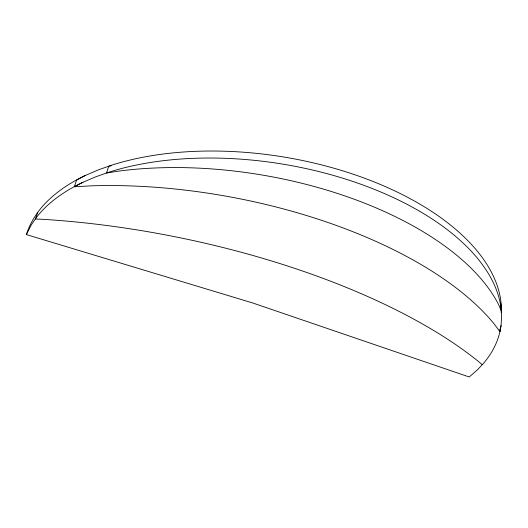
<?xml version="1.0" encoding="UTF-8"?>
<svg xmlns="http://www.w3.org/2000/svg" width="528" height="528" viewBox="0 0 528 528"><rect width="100%" height="100%" fill="white"/><g stroke="black" fill="none" stroke-linecap="round" stroke-linejoin="round"><path stroke-width="0.79" d="M501.316 312.734L500.927 301.613A241.316 127.182 9.2 0 0 358.123 175.903A241.316 127.182 9.2 0 0 112.101 165.02L98.102 169.963L85.226 175.527L76.593 180.055L74.296 186.767L91.859 185.816A321.486 146.533 10.4 0 1 493.792 323.466L499.858 331.571L501.039 325.519L501.6 317.038L501.065 308.299A242.543 126.39 9.2 0 0 357.357 182.998A242.543 126.39 9.2 0 0 109.949 171.844L95.885 176.748L82.962 182.279L74.296 186.767M37.739 212.487L35.363 218.995L42.537 219.292A404.857 158.255 11.1 0 1 478.995 361.904L482.209 364.716M501.039 325.519A242.543 126.39 9.2 0 1 483.648 363.178L477.629 369.633L469.22 376.979L252.615 302.94L26.4 234.597C29.08 225.872 33.607 217.859 39.052 210.573A241.316 127.182 9.2 0 1 85.226 175.527M26.4 234.597L31.172 225.073L36.676 217.094A242.543 126.39 9.2 0 1 82.962 182.279M111.151 165.818L108.715 166.214L106.544 173.032L117.962 171.204A270.851 134.699 9.7 0 1 498.498 304.385L501.191 310.424L501.059 303.752M499.811 329.122L499.858 331.571"/></g></svg>
